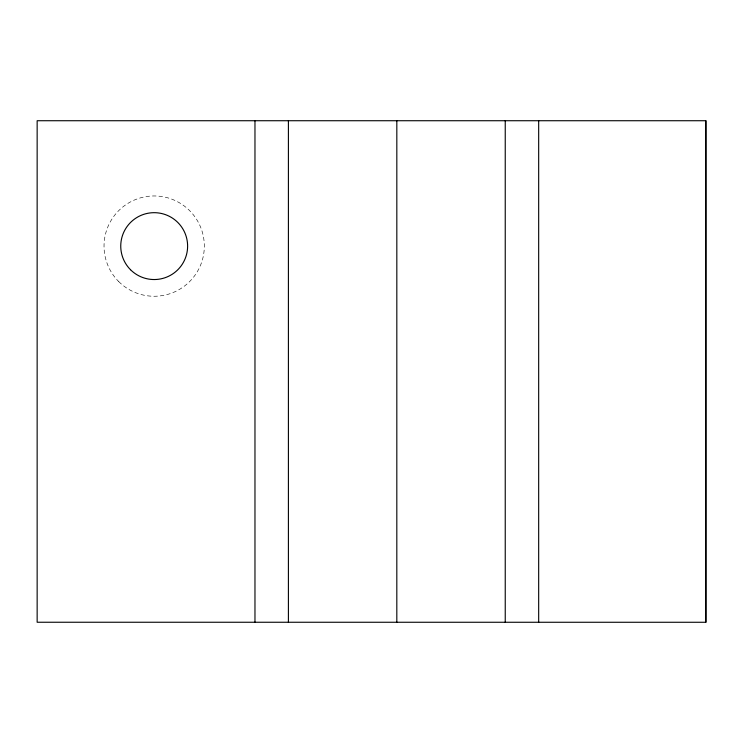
<?xml version="1.0" encoding="UTF-8"?>
<svg xmlns="http://www.w3.org/2000/svg" width="743" height="743" viewBox="0 0 743 743"><rect width="100%" height="100%" fill="white"/><g stroke="black" fill="none" stroke-linecap="round" stroke-linejoin="round"><path stroke-width="0.56" stroke-dasharray="3.71 2.79" d="M118.713 281.569A50.152 50.152 0 0 0 202.616 259.084A50.152 50.152 0 0 0 141.198 197.666A50.152 50.152 0 0 0 118.713 281.569"/><path stroke-width="1.11" d="M254.97 622.244L254.97 120.728M288.405 622.244L288.405 120.728M396.818 622.244L396.827 120.728M505.24 622.244L505.24 120.728M538.675 622.244L538.675 120.728M705.85 622.272L705.85 120.728L37.15 120.728L37.15 622.244L705.85 622.272L705.841 120.728M130.536 269.746A33.435 33.435 0 0 0 186.474 254.765A33.435 33.435 0 0 0 145.526 213.817A33.435 33.435 0 0 0 130.536 269.746"/></g></svg>
